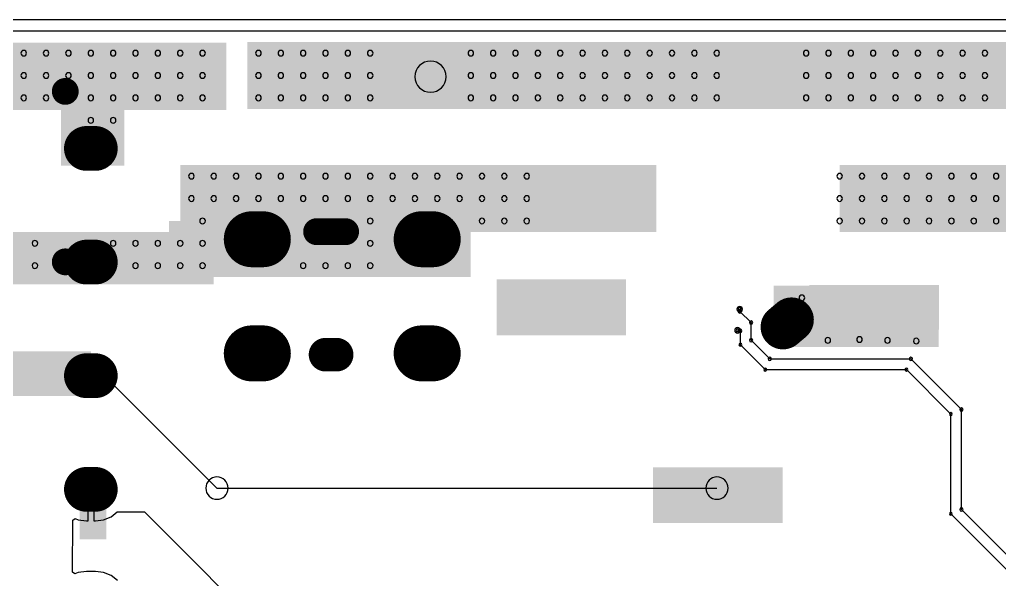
# Model space of a CAD drawing. Header units: inches. Extents: x 32166 to 34772, y 2386 to 4229.
# Drawn here: x 33097.6 to 33286.9, y 3413.1 to 3521.2 of the extents above; entities that cross this region are included whole.
import ezdxf

# ---------------------------------------------------------------- set-up
doc = ezdxf.new("R2010")
doc.units = ezdxf.units.IN
doc.header["$LTSCALE"] = 0.64311
doc.header["$MEASUREMENT"] = 0
for name, color, linetype in [('KEEPOUTLAYER', 6, 'CONTINUOUS'), ('MIDLAYER2', 76, 'CONTINUOUS'), ('MULTILAYER', 9, 'CONTINUOUS')]:
    doc.layers.add(name, color=color, linetype=linetype)

msp = doc.modelspace()

# ---------------------------------------------------------------- linework, layer by layer
at = {"layer": 'KEEPOUTLAYER'}
msp.add_line((32893.17, 3521.21), (34340.37, 3521.21), dxfattribs=at)
at = {"layer": 'MIDLAYER2'}
for p, q in [((32961.21, 3519.05), (34061.77, 3519.05)), ((33236.74, 3464.87), (33236.74, 3465.27)), ((33236.74, 3464.87), (33238.92, 3462.69)), ((33238.92, 3459.29), (33238.92, 3462.69)), ((33236.3, 3461.2), (33236.74, 3461.2)), ((33236.74, 3461.2), (33236.86, 3461.08)), ((33236.86, 3458.43), (33236.86, 3461.08)), ((33236.86, 3458.43), (33241.68, 3453.61)), ((33238.92, 3459.29), (33242.54, 3455.67)), ((33242.54, 3455.67), (33269.81, 3455.67)), ((33269.81, 3455.67), (33279.59, 3445.89)), ((33111.34, 3452.44), (33114, 3452.44)), ((33114, 3452.44), (33135.71, 3430.73)), ((33241.68, 3453.61), (33268.95, 3453.61)), ((33268.95, 3453.61), (33277.53, 3445.04)), ((33277.53, 3425.75), (33277.53, 3445.04)), ((33279.59, 3426.6), (33279.59, 3445.89)), ((33110.79, 3424.39), (33110.79, 3430.49)), ((33110.79, 3430.49), (33111.89, 3430.49)), ((33111.89, 3430.49), (33111.89, 3424.39)), ((33135.71, 3430.73), (33232.34, 3430.73)), ((33115.26, 3425.21), (33116.45, 3426.13)), ((33116.45, 3426.13), (33121.7, 3426.13)), ((33121.7, 3426.13), (33129.86, 3417.96)), ((33277.53, 3425.75), (33292, 3411.28)), ((33279.59, 3426.6), (33292.85, 3413.34)), ((33107.81, 3414.48), (33107.83, 3424.55)), ((33107.83, 3424.55), (33108.28, 3424.86)), ((33108.28, 3424.86), (33108.9, 3424.6)), ((33108.9, 3424.6), (33110.48, 3424.39)), ((33110.48, 3424.39), (33110.79, 3424.39)), ((33111.89, 3424.39), (33112.21, 3424.39)), ((33112.21, 3424.39), (33113.78, 3424.6)), ((33113.78, 3424.6), (33115.26, 3425.21)), ((33129.86, 3417.96), (33160.7, 3387.12)), ((33108.27, 3414.18), (33107.81, 3414.48)), ((33108.9, 3414.44), (33108.27, 3414.18)), ((33110.48, 3414.65), (33108.9, 3414.44)), ((33112.21, 3414.65), (33110.48, 3414.65)), ((33113.78, 3414.44), (33112.21, 3414.65)), ((33115.26, 3413.83), (33113.78, 3414.44)), ((33116.52, 3412.86), (33115.26, 3413.83))]:
    msp.add_line(p, q, dxfattribs=at)
for points, const_width in [([(33106.4, 3508.64, 1), (33106.4, 3506.05, 1)], 2.59), ([(33110.48, 3498.49, 1), (33110.48, 3494.17, 1)], 4.32), ([(33112.21, 3498.49, 1), (33112.21, 3494.17, 1)], 4.32), ([(33145.13, 3478.79, 1), (33139.73, 3478.79, 1)], 5.4), ([(33147.29, 3478.79, 1), (33141.89, 3478.79, 1)], 5.4), ([(33177.96, 3478.79, 1), (33172.56, 3478.79, 1)], 5.4), ([(33180.12, 3478.79, 1), (33174.72, 3478.79, 1)], 5.4), ([(33154.96, 3481.55, 1), (33154.96, 3478.96, 1)], 2.59), ([(33160.58, 3481.55, 1), (33160.58, 3478.96, 1)], 2.59), ([(33110.48, 3476.54, 1), (33110.48, 3472.22, 1)], 4.32), ([(33112.21, 3476.54, 1), (33112.21, 3472.22, 1)], 4.32), ([(33106.4, 3475.72, 1), (33106.4, 3473.13, 1)], 2.59), ([(33245.36, 3464.89, 1), (33248.13, 3461.58, 1)], 4.32), ([(33243.7, 3463.5, 1), (33246.48, 3460.19, 1)], 4.32), ([(33145.13, 3456.75, 1), (33139.73, 3456.75, 1)], 5.4), ([(33147.29, 3456.75, 1), (33141.89, 3456.75, 1)], 5.4), ([(33177.96, 3456.75, 1), (33172.56, 3456.75, 1)], 5.4), ([(33180.12, 3456.75, 1), (33174.72, 3456.75, 1)], 5.4), ([(33156.69, 3458.12, 1), (33156.69, 3454.88, 1)], 3.24), ([(33158.85, 3458.12, 1), (33158.85, 3454.88, 1)], 3.24), ([(33110.48, 3454.6, 1), (33110.48, 3450.28, 1)], 4.32), ([(33112.21, 3454.6, 1), (33112.21, 3450.28, 1)], 4.32), ([(33110.48, 3432.65, 1), (33110.48, 3428.33, 1)], 4.32), ([(33112.21, 3432.65, 1), (33112.21, 3428.33, 1)], 4.32)]:
    msp.add_lwpolyline(points, format="xyb", close=True, dxfattribs=dict(at, const_width=const_width))
for points, const_width in [([(33110.48, 3496.33), (33112.21, 3496.33)], 8.64), ([(33142.43, 3478.79), (33144.59, 3478.79)], 10.8), ([(33175.26, 3478.79), (33177.42, 3478.79)], 10.8), ([(33160.58, 3480.26), (33154.96, 3480.26)], 5.18), ([(33110.48, 3474.38), (33112.21, 3474.38)], 8.64), ([(33246.75, 3463.23), (33245.09, 3461.84)], 8.64), ([(33142.43, 3456.75), (33144.59, 3456.75)], 10.8), ([(33175.26, 3456.75), (33177.42, 3456.75)], 10.8), ([(33158.85, 3456.5), (33156.69, 3456.5)], 6.48), ([(33110.48, 3452.44), (33112.21, 3452.44)], 8.64), ([(33110.48, 3430.49), (33112.21, 3430.49)], 8.64)]:
    msp.add_lwpolyline(points, dxfattribs=dict(at, const_width=const_width))
for centre, radius, start, end in [((33098.37, 3514.73), 0.54, 0, 180), ((33098.37, 3514.73), 0.54, 180, 0), ((33102.69, 3514.73), 0.54, 0, 180), ((33102.69, 3514.73), 0.54, 180, 0), ((33107.01, 3514.73), 0.54, 0, 180), ((33107.01, 3514.73), 0.54, 180, 0), ((33111.33, 3514.73), 0.54, 0, 180), ((33111.33, 3514.73), 0.54, 180, 0), ((33115.65, 3514.73), 0.54, 0, 180), ((33115.65, 3514.73), 0.54, 180, 0), ((33119.97, 3514.73), 0.54, 0, 180), ((33119.97, 3514.73), 0.54, 180, 0), ((33124.29, 3514.73), 0.54, 0, 180), ((33124.29, 3514.73), 0.54, 180, 0), ((33128.61, 3514.73), 0.54, 0, 180), ((33128.61, 3514.73), 0.54, 180, 0), ((33132.93, 3514.73), 0.54, 0, 180), ((33132.93, 3514.73), 0.54, 180, 0), ((33143.73, 3514.73), 0.54, 0, 180), ((33143.73, 3514.73), 0.54, 180, 0), ((33148.05, 3514.73), 0.54, 0, 180), ((33148.05, 3514.73), 0.54, 180, 0), ((33152.37, 3514.73), 0.54, 0, 180), ((33152.37, 3514.73), 0.54, 180, 0), ((33156.69, 3514.73), 0.54, 0, 180), ((33156.69, 3514.73), 0.54, 180, 0), ((33161.01, 3514.73), 0.54, 0, 180), ((33161.01, 3514.73), 0.54, 180, 0), ((33165.33, 3514.73), 0.54, 0, 180), ((33165.33, 3514.73), 0.54, 180, 0), ((33184.77, 3514.73), 0.54, 0, 180), ((33184.77, 3514.73), 0.54, 180, 0), ((33189.09, 3514.73), 0.54, 0, 180), ((33189.09, 3514.73), 0.54, 180, 0), ((33193.41, 3514.73), 0.54, 0, 180), ((33193.41, 3514.73), 0.54, 180, 0), ((33197.73, 3514.73), 0.54, 0, 180), ((33197.73, 3514.73), 0.54, 180, 0), ((33202.05, 3514.73), 0.54, 0, 180), ((33202.05, 3514.73), 0.54, 180, 0), ((33206.37, 3514.73), 0.54, 0, 180), ((33206.37, 3514.73), 0.54, 180, 0), ((33210.69, 3514.73), 0.54, 0, 180), ((33210.69, 3514.73), 0.54, 180, 0), ((33215.01, 3514.73), 0.54, 0, 180), ((33215.01, 3514.73), 0.54, 180, 0), ((33219.33, 3514.73), 0.54, 0, 180), ((33219.33, 3514.73), 0.54, 180, 0), ((33223.65, 3514.73), 0.54, 0, 180), ((33223.65, 3514.73), 0.54, 180, 0), ((33227.97, 3514.73), 0.54, 0, 180), ((33227.97, 3514.73), 0.54, 180, 0), ((33232.29, 3514.73), 0.54, 0, 180), ((33232.29, 3514.73), 0.54, 180, 0), ((33249.57, 3514.73), 0.54, 0, 180), ((33249.57, 3514.73), 0.54, 180, 0), ((33253.89, 3514.73), 0.54, 0, 180), ((33253.89, 3514.73), 0.54, 180, 0), ((33258.21, 3514.73), 0.54, 0, 180), ((33258.21, 3514.73), 0.54, 180, 0), ((33262.53, 3514.73), 0.54, 0, 180), ((33262.53, 3514.73), 0.54, 180, 0), ((33266.85, 3514.73), 0.54, 0, 180), ((33266.85, 3514.73), 0.54, 180, 0), ((33271.17, 3514.73), 0.54, 0, 180), ((33271.17, 3514.73), 0.54, 180, 0), ((33275.49, 3514.73), 0.54, 0, 180), ((33275.49, 3514.73), 0.54, 180, 0), ((33279.81, 3514.73), 0.54, 0, 180), ((33279.81, 3514.73), 0.54, 180, 0), ((33284.13, 3514.73), 0.54, 0, 180), ((33284.13, 3514.73), 0.54, 180, 0), ((33176.99, 3510.19), 3.02, 0, 180), ((33098.37, 3510.41), 0.54, 0, 180), ((33102.69, 3510.41), 0.54, 0, 180), ((33107.01, 3510.41), 0.54, 0, 180), ((33111.33, 3510.41), 0.54, 0, 180), ((33115.65, 3510.41), 0.54, 0, 180), ((33119.97, 3510.41), 0.54, 0, 180), ((33124.29, 3510.41), 0.54, 0, 180), ((33128.61, 3510.41), 0.54, 0, 180), ((33132.93, 3510.41), 0.54, 0, 180), ((33143.73, 3510.41), 0.54, 0, 180), ((33148.05, 3510.41), 0.54, 0, 180), ((33152.37, 3510.41), 0.54, 0, 180), ((33156.69, 3510.41), 0.54, 0, 180), ((33161.01, 3510.41), 0.54, 0, 180), ((33165.33, 3510.41), 0.54, 0, 180), ((33184.77, 3510.41), 0.54, 0, 180), ((33189.09, 3510.41), 0.54, 0, 180), ((33193.41, 3510.41), 0.54, 0, 180), ((33197.73, 3510.41), 0.54, 0, 180), ((33202.05, 3510.41), 0.54, 0, 180), ((33206.37, 3510.41), 0.54, 0, 180), ((33210.69, 3510.41), 0.54, 0, 180), ((33215.01, 3510.41), 0.54, 0, 180), ((33219.33, 3510.41), 0.54, 0, 180), ((33223.65, 3510.41), 0.54, 0, 180), ((33227.97, 3510.41), 0.54, 0, 180), ((33232.29, 3510.41), 0.54, 0, 180), ((33249.57, 3510.41), 0.54, 0, 180), ((33253.89, 3510.41), 0.54, 0, 180), ((33258.21, 3510.41), 0.54, 0, 180), ((33262.53, 3510.41), 0.54, 0, 180), ((33266.85, 3510.41), 0.54, 0, 180), ((33271.17, 3510.41), 0.54, 0, 180), ((33275.49, 3510.41), 0.54, 0, 180), ((33279.81, 3510.41), 0.54, 0, 180), ((33284.13, 3510.41), 0.54, 0, 180), ((33098.37, 3510.41), 0.54, 180, 0), ((33102.69, 3510.41), 0.54, 180, 0), ((33107.01, 3510.41), 0.54, 180, 0), ((33111.33, 3510.41), 0.54, 180, 0), ((33115.65, 3510.41), 0.54, 180, 0), ((33119.97, 3510.41), 0.54, 180, 0), ((33124.29, 3510.41), 0.54, 180, 0), ((33128.61, 3510.41), 0.54, 180, 0), ((33132.93, 3510.41), 0.54, 180, 0), ((33143.73, 3510.41), 0.54, 180, 0), ((33148.05, 3510.41), 0.54, 180, 0), ((33152.37, 3510.41), 0.54, 180, 0), ((33156.69, 3510.41), 0.54, 180, 0), ((33161.01, 3510.41), 0.54, 180, 0), ((33165.33, 3510.41), 0.54, 180, 0), ((33176.99, 3510.19), 3.02, 180, 0), ((33184.77, 3510.41), 0.54, 180, 0), ((33189.09, 3510.41), 0.54, 180, 0), ((33193.41, 3510.41), 0.54, 180, 0), ((33197.73, 3510.41), 0.54, 180, 0), ((33202.05, 3510.41), 0.54, 180, 0), ((33206.37, 3510.41), 0.54, 180, 0), ((33210.69, 3510.41), 0.54, 180, 0), ((33215.01, 3510.41), 0.54, 180, 0), ((33219.33, 3510.41), 0.54, 180, 0), ((33223.65, 3510.41), 0.54, 180, 0), ((33227.97, 3510.41), 0.54, 180, 0), ((33232.29, 3510.41), 0.54, 180, 0), ((33249.57, 3510.41), 0.54, 180, 0), ((33253.89, 3510.41), 0.54, 180, 0), ((33258.21, 3510.41), 0.54, 180, 0), ((33262.53, 3510.41), 0.54, 180, 0), ((33266.85, 3510.41), 0.54, 180, 0), ((33271.17, 3510.41), 0.54, 180, 0), ((33275.49, 3510.41), 0.54, 180, 0), ((33279.81, 3510.41), 0.54, 180, 0), ((33284.13, 3510.41), 0.54, 180, 0), ((33098.37, 3506.09), 0.54, 0, 180), ((33098.37, 3506.09), 0.54, 180, 0), ((33102.69, 3506.09), 0.54, 0, 180), ((33102.69, 3506.09), 0.54, 180, 0), ((33107.01, 3506.09), 0.54, 0, 180), ((33107.01, 3506.09), 0.54, 180, 0), ((33111.33, 3506.09), 0.54, 0, 180), ((33111.33, 3506.09), 0.54, 180, 0), ((33115.65, 3506.09), 0.54, 0, 180), ((33115.65, 3506.09), 0.54, 180, 0), ((33119.97, 3506.09), 0.54, 0, 180), ((33119.97, 3506.09), 0.54, 180, 0), ((33124.29, 3506.09), 0.54, 0, 180), ((33124.29, 3506.09), 0.54, 180, 0), ((33128.61, 3506.09), 0.54, 0, 180), ((33128.61, 3506.09), 0.54, 180, 0), ((33132.93, 3506.09), 0.54, 0, 180), ((33132.93, 3506.09), 0.54, 180, 0), ((33143.73, 3506.09), 0.54, 0, 180), ((33143.73, 3506.09), 0.54, 180, 0), ((33148.05, 3506.09), 0.54, 0, 180), ((33148.05, 3506.09), 0.54, 180, 0), ((33152.37, 3506.09), 0.54, 0, 180), ((33152.37, 3506.09), 0.54, 180, 0), ((33156.69, 3506.09), 0.54, 0, 180), ((33156.69, 3506.09), 0.54, 180, 0), ((33161.01, 3506.09), 0.54, 0, 180), ((33161.01, 3506.09), 0.54, 180, 0), ((33165.33, 3506.09), 0.54, 0, 180), ((33165.33, 3506.09), 0.54, 180, 0), ((33184.77, 3506.09), 0.54, 0, 180), ((33184.77, 3506.09), 0.54, 180, 0), ((33189.09, 3506.09), 0.54, 0, 180), ((33189.09, 3506.09), 0.54, 180, 0), ((33193.41, 3506.09), 0.54, 0, 180), ((33193.41, 3506.09), 0.54, 180, 0), ((33197.73, 3506.09), 0.54, 0, 180), ((33197.73, 3506.09), 0.54, 180, 0), ((33202.05, 3506.09), 0.54, 0, 180), ((33202.05, 3506.09), 0.54, 180, 0), ((33206.37, 3506.09), 0.54, 0, 180), ((33206.37, 3506.09), 0.54, 180, 0), ((33210.69, 3506.09), 0.54, 0, 180), ((33210.69, 3506.09), 0.54, 180, 0), ((33215.01, 3506.09), 0.54, 0, 180), ((33215.01, 3506.09), 0.54, 180, 0), ((33219.33, 3506.09), 0.54, 0, 180), ((33219.33, 3506.09), 0.54, 180, 0), ((33223.65, 3506.09), 0.54, 0, 180), ((33223.65, 3506.09), 0.54, 180, 0), ((33227.97, 3506.09), 0.54, 0, 180), ((33227.97, 3506.09), 0.54, 180, 0), ((33232.29, 3506.09), 0.54, 0, 180), ((33232.29, 3506.09), 0.54, 180, 0), ((33249.57, 3506.09), 0.54, 0, 180), ((33249.57, 3506.09), 0.54, 180, 0), ((33253.89, 3506.09), 0.54, 0, 180), ((33253.89, 3506.09), 0.54, 180, 0), ((33258.21, 3506.09), 0.54, 0, 180), ((33258.21, 3506.09), 0.54, 180, 0), ((33262.53, 3506.09), 0.54, 0, 180), ((33262.53, 3506.09), 0.54, 180, 0), ((33266.85, 3506.09), 0.54, 0, 180), ((33266.85, 3506.09), 0.54, 180, 0), ((33271.17, 3506.09), 0.54, 0, 180), ((33271.17, 3506.09), 0.54, 180, 0), ((33275.49, 3506.09), 0.54, 0, 180), ((33275.49, 3506.09), 0.54, 180, 0), ((33279.81, 3506.09), 0.54, 0, 180), ((33279.81, 3506.09), 0.54, 180, 0), ((33284.13, 3506.09), 0.54, 0, 180), ((33284.13, 3506.09), 0.54, 180, 0), ((33111.33, 3501.77), 0.54, 0, 180), ((33111.33, 3501.77), 0.54, 180, 0), ((33115.65, 3501.77), 0.54, 0, 180), ((33115.65, 3501.77), 0.54, 180, 0), ((33130.77, 3490.97), 0.54, 0, 180), ((33130.77, 3490.97), 0.54, 0, 180), ((33130.77, 3490.97), 0.54, 180, 0), ((33130.77, 3490.97), 0.54, 180, 0), ((33135.09, 3490.97), 0.54, 0, 180), ((33135.09, 3490.97), 0.54, 180, 0), ((33139.41, 3490.97), 0.54, 0, 180), ((33139.41, 3490.97), 0.54, 180, 0), ((33143.73, 3490.97), 0.54, 0, 180), ((33143.73, 3490.97), 0.54, 180, 0), ((33148.05, 3490.97), 0.54, 0, 180), ((33148.05, 3490.97), 0.54, 180, 0), ((33152.37, 3490.97), 0.54, 0, 180), ((33152.37, 3490.97), 0.54, 180, 0), ((33156.69, 3490.97), 0.54, 0, 180), ((33156.69, 3490.97), 0.54, 180, 0), ((33161.01, 3490.97), 0.54, 0, 180), ((33161.01, 3490.97), 0.54, 180, 0), ((33165.33, 3490.97), 0.54, 0, 180), ((33165.33, 3490.97), 0.54, 180, 0), ((33169.65, 3490.97), 0.54, 0, 180), ((33169.65, 3490.97), 0.54, 180, 0), ((33173.97, 3490.97), 0.54, 0, 180), ((33173.97, 3490.97), 0.54, 180, 0), ((33178.29, 3490.97), 0.54, 0, 180), ((33178.29, 3490.97), 0.54, 180, 0), ((33182.61, 3490.97), 0.54, 0, 180), ((33182.61, 3490.97), 0.54, 180, 0), ((33186.93, 3490.97), 0.54, 0, 180), ((33186.93, 3490.97), 0.54, 180, 0), ((33191.25, 3490.97), 0.54, 0, 180), ((33191.25, 3490.97), 0.54, 180, 0), ((33195.57, 3490.97), 0.54, 0, 180), ((33195.57, 3490.97), 0.54, 180, 0), ((33256.05, 3490.97), 0.54, 0, 180), ((33256.05, 3490.97), 0.54, 180, 0), ((33260.37, 3490.97), 0.54, 0, 180), ((33260.37, 3490.97), 0.54, 180, 0), ((33264.69, 3490.97), 0.54, 0, 180), ((33264.69, 3490.97), 0.54, 180, 0), ((33269.01, 3490.97), 0.54, 0, 180), ((33269.01, 3490.97), 0.54, 180, 0), ((33273.33, 3490.97), 0.54, 0, 180), ((33273.33, 3490.97), 0.54, 180, 0), ((33277.65, 3490.97), 0.54, 0, 180), ((33277.65, 3490.97), 0.54, 180, 0), ((33281.97, 3490.97), 0.54, 0, 180), ((33281.97, 3490.97), 0.54, 180, 0), ((33286.29, 3490.97), 0.54, 0, 180), ((33286.29, 3490.97), 0.54, 180, 0), ((33130.77, 3486.65), 0.54, 0, 180), ((33130.77, 3486.65), 0.54, 180, 0), ((33135.09, 3486.65), 0.54, 0, 180), ((33135.09, 3486.65), 0.54, 0, 180), ((33135.09, 3486.65), 0.54, 180, 0), ((33135.09, 3486.65), 0.54, 180, 0), ((33139.41, 3486.65), 0.54, 0, 180), ((33139.41, 3486.65), 0.54, 180, 0), ((33143.73, 3486.65), 0.54, 0, 180), ((33143.73, 3486.65), 0.54, 180, 0), ((33148.05, 3486.65), 0.54, 0, 180), ((33148.05, 3486.65), 0.54, 0, 180), ((33148.05, 3486.65), 0.54, 180, 0), ((33148.05, 3486.65), 0.54, 180, 0), ((33152.37, 3486.65), 0.54, 0, 180), ((33152.37, 3486.65), 0.54, 180, 0), ((33156.69, 3486.65), 0.54, 0, 180), ((33156.69, 3486.65), 0.54, 180, 0), ((33161.01, 3486.65), 0.54, 0, 180), ((33161.01, 3486.65), 0.54, 0, 180), ((33161.01, 3486.65), 0.54, 180, 0), ((33161.01, 3486.65), 0.54, 180, 0), ((33165.33, 3486.65), 0.54, 0, 180), ((33165.33, 3486.65), 0.54, 180, 0), ((33169.65, 3486.65), 0.54, 0, 180), ((33169.65, 3486.65), 0.54, 180, 0), ((33173.97, 3486.65), 0.54, 0, 180), ((33173.97, 3486.65), 0.54, 0, 180), ((33173.97, 3486.65), 0.54, 180, 0), ((33173.97, 3486.65), 0.54, 180, 0), ((33178.29, 3486.65), 0.54, 0, 180), ((33178.29, 3486.65), 0.54, 180, 0), ((33182.61, 3486.65), 0.54, 0, 180), ((33182.61, 3486.65), 0.54, 180, 0), ((33186.93, 3486.65), 0.54, 0, 180), ((33186.93, 3486.65), 0.54, 0, 180), ((33186.93, 3486.65), 0.54, 180, 0), ((33186.93, 3486.65), 0.54, 180, 0), ((33191.25, 3486.65), 0.54, 0, 180), ((33191.25, 3486.65), 0.54, 180, 0), ((33195.57, 3486.65), 0.54, 0, 180), ((33195.57, 3486.65), 0.54, 180, 0), ((33256.05, 3486.65), 0.54, 0, 180), ((33256.05, 3486.65), 0.54, 180, 0), ((33260.37, 3486.65), 0.54, 0, 180), ((33260.37, 3486.65), 0.54, 180, 0), ((33264.69, 3486.65), 0.54, 0, 180), ((33264.69, 3486.65), 0.54, 180, 0), ((33269.01, 3486.65), 0.54, 0, 180), ((33269.01, 3486.65), 0.54, 180, 0), ((33273.33, 3486.65), 0.54, 0, 180), ((33273.33, 3486.65), 0.54, 180, 0), ((33277.65, 3486.65), 0.54, 0, 180), ((33277.65, 3486.65), 0.54, 180, 0), ((33281.97, 3486.65), 0.54, 0, 180), ((33281.97, 3486.65), 0.54, 180, 0), ((33286.29, 3486.65), 0.54, 0, 180), ((33286.29, 3486.65), 0.54, 180, 0), ((33132.93, 3482.33), 0.54, 0, 180), ((33132.93, 3482.33), 0.54, 180, 0), ((33165.33, 3482.33), 0.54, 0, 180), ((33165.33, 3482.33), 0.54, 180, 0), ((33186.93, 3482.33), 0.54, 0, 180), ((33186.93, 3482.33), 0.54, 0, 180), ((33186.93, 3482.33), 0.54, 180, 0), ((33186.93, 3482.33), 0.54, 180, 0), ((33191.25, 3482.33), 0.54, 0, 180), ((33191.25, 3482.33), 0.54, 180, 0), ((33195.57, 3482.33), 0.54, 0, 180), ((33195.57, 3482.33), 0.54, 180, 0), ((33256.05, 3482.33), 0.54, 0, 180), ((33256.05, 3482.33), 0.54, 180, 0), ((33260.37, 3482.33), 0.54, 0, 180), ((33260.37, 3482.33), 0.54, 180, 0), ((33264.69, 3482.33), 0.54, 0, 180), ((33264.69, 3482.33), 0.54, 180, 0), ((33269.01, 3482.33), 0.54, 0, 180), ((33269.01, 3482.33), 0.54, 180, 0), ((33273.33, 3482.33), 0.54, 0, 180), ((33273.33, 3482.33), 0.54, 180, 0), ((33277.65, 3482.33), 0.54, 0, 180), ((33277.65, 3482.33), 0.54, 180, 0), ((33281.97, 3482.33), 0.54, 0, 180), ((33281.97, 3482.33), 0.54, 180, 0), ((33286.29, 3482.33), 0.54, 0, 180), ((33286.29, 3482.33), 0.54, 180, 0), ((33100.53, 3478.01), 0.54, 0, 180), ((33115.65, 3478.01), 0.54, 0, 180), ((33119.97, 3478.01), 0.54, 0, 180), ((33124.29, 3478.01), 0.54, 0, 180), ((33128.61, 3478.01), 0.54, 0, 180), ((33128.61, 3478.01), 0.54, 0, 180), ((33132.93, 3478.01), 0.54, 0, 180), ((33132.93, 3478.01), 0.54, 0, 180), ((33165.33, 3478.01), 0.54, 0, 180), ((33100.53, 3478.01), 0.54, 180, 0), ((33115.65, 3478.01), 0.54, 180, 0), ((33119.97, 3478.01), 0.54, 180, 0), ((33124.29, 3478.01), 0.54, 180, 0), ((33128.61, 3478.01), 0.54, 180, 0), ((33128.61, 3478.01), 0.54, 180, 0), ((33132.93, 3478.01), 0.54, 180, 0), ((33132.93, 3478.01), 0.54, 180, 0), ((33165.33, 3478.01), 0.54, 180, 0), ((33100.53, 3473.69), 0.54, 0, 180), ((33100.53, 3473.69), 0.54, 180, 0), ((33115.65, 3473.69), 0.54, 0, 180), ((33115.65, 3473.69), 0.54, 180, 0), ((33119.97, 3473.69), 0.54, 0, 180), ((33119.97, 3473.69), 0.54, 180, 0), ((33124.29, 3473.69), 0.54, 0, 180), ((33124.29, 3473.69), 0.54, 180, 0), ((33128.61, 3473.69), 0.54, 0, 180), ((33128.61, 3473.69), 0.54, 180, 0), ((33132.93, 3473.69), 0.54, 0, 180), ((33132.93, 3473.69), 0.54, 180, 0), ((33152.37, 3473.69), 0.54, 0, 180), ((33152.37, 3473.69), 0.54, 180, 0), ((33156.69, 3473.69), 0.54, 0, 180), ((33156.69, 3473.69), 0.54, 180, 0), ((33161.01, 3473.69), 0.54, 0, 180), ((33161.01, 3473.69), 0.54, 0, 180), ((33161.01, 3473.69), 0.54, 180, 0), ((33161.01, 3473.69), 0.54, 180, 0), ((33165.33, 3473.69), 0.54, 0, 180), ((33165.33, 3473.69), 0.54, 0, 180), ((33165.33, 3473.69), 0.54, 180, 0), ((33165.33, 3473.69), 0.54, 180, 0), ((33248.75, 3467.47), 0.54, 0, 180), ((33248.75, 3467.47), 0.54, 180, 0), ((33236.74, 3465.27), 0.54, 0, 180), ((33236.74, 3465.27), 0.54, 180, 0), ((33236.74, 3465.27), 0.324, 0, 180), ((33236.74, 3465.27), 0.324, 180, 0), ((33236.74, 3464.87), 0.324, 0, 180), ((33236.74, 3464.87), 0.324, 0, 180), ((33236.74, 3464.87), 0.324, 180, 0), ((33236.74, 3464.87), 0.324, 180, 0), ((33236.3, 3461.2), 0.54, 0, 180), ((33236.3, 3461.2), 0.274, 0, 180), ((33236.74, 3461.2), 0.274, 0, 180), ((33236.74, 3461.2), 0.274, 0, 180), ((33236.86, 3461.08), 0.274, 0, 180), ((33236.86, 3461.08), 0.274, 0, 180), ((33238.92, 3462.69), 0.324, 0, 180), ((33238.92, 3462.69), 0.324, 0, 180), ((33238.92, 3462.69), 0.324, 180, 0), ((33238.92, 3462.69), 0.324, 180, 0), ((33236.3, 3461.2), 0.54, 180, 0), ((33236.3, 3461.2), 0.274, 180, 0), ((33236.74, 3461.2), 0.274, 180, 0), ((33236.74, 3461.2), 0.274, 180, 0), ((33236.86, 3461.08), 0.274, 180, 0), ((33236.86, 3461.08), 0.274, 180, 0), ((33238.92, 3459.29), 0.324, 0, 180), ((33238.92, 3459.29), 0.324, 0, 180), ((33253.76, 3459.26), 0.54, 0, 180), ((33259.89, 3459.43), 0.54, 0, 180), ((33265.29, 3459.26), 0.54, 0, 180), ((33270.86, 3459.13), 0.54, 0, 180), ((33236.86, 3458.43), 0.274, 0, 180), ((33236.86, 3458.43), 0.274, 0, 180), ((33236.86, 3458.43), 0.274, 180, 0), ((33236.86, 3458.43), 0.274, 180, 0), ((33238.92, 3459.29), 0.324, 180, 0), ((33238.92, 3459.29), 0.324, 180, 0), ((33253.76, 3459.26), 0.54, 180, 0), ((33259.89, 3459.43), 0.54, 180, 0), ((33265.29, 3459.26), 0.54, 180, 0), ((33270.86, 3459.13), 0.54, 180, 0), ((33242.54, 3455.67), 0.324, 0, 180), ((33242.54, 3455.67), 0.324, 0, 180), ((33242.54, 3455.67), 0.324, 180, 0), ((33242.54, 3455.67), 0.324, 180, 0), ((33269.81, 3455.67), 0.324, 0, 180), ((33269.81, 3455.67), 0.324, 0, 180), ((33269.81, 3455.67), 0.324, 180, 0), ((33269.81, 3455.67), 0.324, 180, 0), ((33111.34, 3452.44), 2.16, 0, 180), ((33114, 3452.44), 2.16, 0, 180), ((33114, 3452.44), 2.16, 0, 180), ((33241.68, 3453.61), 0.274, 0, 180), ((33241.68, 3453.61), 0.274, 0, 180), ((33268.95, 3453.61), 0.274, 0, 180), ((33268.95, 3453.61), 0.274, 0, 180), ((33111.34, 3452.44), 2.16, 180, 0), ((33114, 3452.44), 2.16, 180, 0), ((33114, 3452.44), 2.16, 180, 0), ((33241.68, 3453.61), 0.274, 180, 0), ((33241.68, 3453.61), 0.274, 180, 0), ((33268.95, 3453.61), 0.274, 180, 0), ((33268.95, 3453.61), 0.274, 180, 0), ((33279.59, 3445.89), 0.324, 0, 180), ((33279.59, 3445.89), 0.324, 0, 180), ((33277.53, 3445.04), 0.274, 0, 180), ((33277.53, 3445.04), 0.274, 0, 180), ((33277.53, 3445.04), 0.274, 180, 0), ((33277.53, 3445.04), 0.274, 180, 0), ((33279.59, 3445.89), 0.324, 180, 0), ((33279.59, 3445.89), 0.324, 180, 0), ((33135.71, 3430.73), 2.16, 0, 180), ((33135.71, 3430.73), 2.16, 0, 180), ((33232.34, 3430.73), 2.16, 0, 180), ((33135.71, 3430.73), 2.16, 180, 0), ((33135.71, 3430.73), 2.16, 180, 0), ((33232.34, 3430.73), 2.16, 180, 0), ((33277.53, 3425.75), 0.274, 0, 180), ((33277.53, 3425.75), 0.274, 0, 180), ((33277.53, 3425.75), 0.274, 180, 0), ((33277.53, 3425.75), 0.274, 180, 0), ((33279.59, 3426.6), 0.324, 0, 180), ((33279.59, 3426.6), 0.324, 0, 180), ((33279.59, 3426.6), 0.324, 180, 0), ((33279.59, 3426.6), 0.324, 180, 0)]:
    msp.add_arc(centre, radius, start, end, dxfattribs=at)
for points in [[(33065.8, 3503.78), (33137.51, 3503.78), (33065.8, 3516.74), (33137.51, 3516.74)], [(33141.57, 3503.93), (33614.61, 3503.93), (33141.57, 3516.89), (33614.61, 3516.89)], [(33105.54, 3492.98), (33117.81, 3492.98), (33105.54, 3504.21), (33117.81, 3504.21)], [(33128.61, 3480.17), (33220.62, 3480.17), (33128.61, 3493.13), (33220.62, 3493.13)], [(33256.05, 3480.17), (33372.69, 3480.17), (33256.05, 3493.13), (33372.69, 3493.13)], [(33126.45, 3471.53), (33184.77, 3471.53), (33126.45, 3482.33), (33184.77, 3482.33)], [(33077.46, 3470.09), (33135.09, 3470.09), (33077.46, 3480.17), (33135.09, 3480.17)], [(33214.79, 3471.06), (33189.74, 3471.06), (33214.79, 3460.26), (33189.74, 3460.26)], [(33243.3, 3458.01), (33275.18, 3458.01), (33243.3, 3469.84), (33275.18, 3469.84)], [(33275.27, 3469.98), (33250.22, 3469.98), (33275.27, 3461.34), (33250.22, 3461.34)], [(33077.46, 3448.49), (33111.34, 3448.49), (33077.46, 3457.13), (33111.34, 3457.13)], [(33219.98, 3423.97), (33245.03, 3423.97), (33219.98, 3434.77), (33245.03, 3434.77)], [(33109.21, 3420.81), (33114.31, 3420.81), (33109.21, 3430.27), (33114.31, 3430.27)]]:
    msp.add_solid(points, dxfattribs=at)
at = {"layer": 'MULTILAYER'}
for points, const_width in [([(33106.4, 3508.64, 1), (33106.4, 3506.05, 1)], 2.59), ([(33110.48, 3498.49, 1), (33110.48, 3494.17, 1)], 4.32), ([(33112.21, 3498.49, 1), (33112.21, 3494.17, 1)], 4.32), ([(33145.13, 3478.79, 1), (33139.73, 3478.79, 1)], 5.4), ([(33147.29, 3478.79, 1), (33141.89, 3478.79, 1)], 5.4), ([(33177.96, 3478.79, 1), (33172.56, 3478.79, 1)], 5.4), ([(33180.12, 3478.79, 1), (33174.72, 3478.79, 1)], 5.4), ([(33154.96, 3481.55, 1), (33154.96, 3478.96, 1)], 2.59), ([(33160.58, 3481.55, 1), (33160.58, 3478.96, 1)], 2.59), ([(33110.48, 3476.54, 1), (33110.48, 3472.22, 1)], 4.32), ([(33112.21, 3476.54, 1), (33112.21, 3472.22, 1)], 4.32), ([(33106.4, 3475.72, 1), (33106.4, 3473.13, 1)], 2.59), ([(33245.36, 3464.89, 1), (33248.13, 3461.58, 1)], 4.32), ([(33243.7, 3463.5, 1), (33246.48, 3460.19, 1)], 4.32), ([(33145.13, 3456.75, 1), (33139.73, 3456.75, 1)], 5.4), ([(33147.29, 3456.75, 1), (33141.89, 3456.75, 1)], 5.4), ([(33177.96, 3456.75, 1), (33172.56, 3456.75, 1)], 5.4), ([(33180.12, 3456.75, 1), (33174.72, 3456.75, 1)], 5.4), ([(33156.69, 3458.12, 1), (33156.69, 3454.88, 1)], 3.24), ([(33158.85, 3458.12, 1), (33158.85, 3454.88, 1)], 3.24), ([(33110.48, 3454.6, 1), (33110.48, 3450.28, 1)], 4.32), ([(33112.21, 3454.6, 1), (33112.21, 3450.28, 1)], 4.32), ([(33110.48, 3432.65, 1), (33110.48, 3428.33, 1)], 4.32), ([(33112.21, 3432.65, 1), (33112.21, 3428.33, 1)], 4.32)]:
    msp.add_lwpolyline(points, format="xyb", close=True, dxfattribs=dict(at, const_width=const_width))
for points, const_width in [([(33110.48, 3496.33), (33112.21, 3496.33)], 8.64), ([(33142.43, 3478.79), (33144.59, 3478.79)], 10.8), ([(33175.26, 3478.79), (33177.42, 3478.79)], 10.8), ([(33160.58, 3480.26), (33154.96, 3480.26)], 5.18), ([(33110.48, 3474.38), (33112.21, 3474.38)], 8.64), ([(33246.75, 3463.23), (33245.09, 3461.84)], 8.64), ([(33142.43, 3456.75), (33144.59, 3456.75)], 10.8), ([(33175.26, 3456.75), (33177.42, 3456.75)], 10.8), ([(33158.85, 3456.5), (33156.69, 3456.5)], 6.48), ([(33110.48, 3452.44), (33112.21, 3452.44)], 8.64), ([(33110.48, 3430.49), (33112.21, 3430.49)], 8.64)]:
    msp.add_lwpolyline(points, dxfattribs=dict(at, const_width=const_width))
for centre, radius, start, end in [((33098.37, 3514.73), 0.54, 0, 180), ((33098.37, 3514.73), 0.54, 180, 0), ((33102.69, 3514.73), 0.54, 0, 180), ((33102.69, 3514.73), 0.54, 180, 0), ((33107.01, 3514.73), 0.54, 0, 180), ((33107.01, 3514.73), 0.54, 180, 0), ((33111.33, 3514.73), 0.54, 0, 180), ((33111.33, 3514.73), 0.54, 180, 0), ((33115.65, 3514.73), 0.54, 0, 180), ((33115.65, 3514.73), 0.54, 180, 0), ((33119.97, 3514.73), 0.54, 0, 180), ((33119.97, 3514.73), 0.54, 180, 0), ((33124.29, 3514.73), 0.54, 0, 180), ((33124.29, 3514.73), 0.54, 180, 0), ((33128.61, 3514.73), 0.54, 0, 180), ((33128.61, 3514.73), 0.54, 180, 0), ((33132.93, 3514.73), 0.54, 0, 180), ((33132.93, 3514.73), 0.54, 180, 0), ((33143.73, 3514.73), 0.54, 0, 180), ((33143.73, 3514.73), 0.54, 180, 0), ((33148.05, 3514.73), 0.54, 0, 180), ((33148.05, 3514.73), 0.54, 180, 0), ((33152.37, 3514.73), 0.54, 0, 180), ((33152.37, 3514.73), 0.54, 180, 0), ((33156.69, 3514.73), 0.54, 0, 180), ((33156.69, 3514.73), 0.54, 180, 0), ((33161.01, 3514.73), 0.54, 0, 180), ((33161.01, 3514.73), 0.54, 180, 0), ((33165.33, 3514.73), 0.54, 0, 180), ((33165.33, 3514.73), 0.54, 180, 0), ((33184.77, 3514.73), 0.54, 0, 180), ((33184.77, 3514.73), 0.54, 180, 0), ((33189.09, 3514.73), 0.54, 0, 180), ((33189.09, 3514.73), 0.54, 180, 0), ((33193.41, 3514.73), 0.54, 0, 180), ((33193.41, 3514.73), 0.54, 180, 0), ((33197.73, 3514.73), 0.54, 0, 180), ((33197.73, 3514.73), 0.54, 180, 0), ((33202.05, 3514.73), 0.54, 0, 180), ((33202.05, 3514.73), 0.54, 180, 0), ((33206.37, 3514.73), 0.54, 0, 180), ((33206.37, 3514.73), 0.54, 180, 0), ((33210.69, 3514.73), 0.54, 0, 180), ((33210.69, 3514.73), 0.54, 180, 0), ((33215.01, 3514.73), 0.54, 0, 180), ((33215.01, 3514.73), 0.54, 180, 0), ((33219.33, 3514.73), 0.54, 0, 180), ((33219.33, 3514.73), 0.54, 180, 0), ((33223.65, 3514.73), 0.54, 0, 180), ((33223.65, 3514.73), 0.54, 180, 0), ((33227.97, 3514.73), 0.54, 0, 180), ((33227.97, 3514.73), 0.54, 180, 0), ((33232.29, 3514.73), 0.54, 0, 180), ((33232.29, 3514.73), 0.54, 180, 0), ((33249.57, 3514.73), 0.54, 0, 180), ((33249.57, 3514.73), 0.54, 180, 0), ((33253.89, 3514.73), 0.54, 0, 180), ((33253.89, 3514.73), 0.54, 180, 0), ((33258.21, 3514.73), 0.54, 0, 180), ((33258.21, 3514.73), 0.54, 180, 0), ((33262.53, 3514.73), 0.54, 0, 180), ((33262.53, 3514.73), 0.54, 180, 0), ((33266.85, 3514.73), 0.54, 0, 180), ((33266.85, 3514.73), 0.54, 180, 0), ((33271.17, 3514.73), 0.54, 0, 180), ((33271.17, 3514.73), 0.54, 180, 0), ((33275.49, 3514.73), 0.54, 0, 180), ((33275.49, 3514.73), 0.54, 180, 0), ((33279.81, 3514.73), 0.54, 0, 180), ((33279.81, 3514.73), 0.54, 180, 0), ((33284.13, 3514.73), 0.54, 0, 180), ((33284.13, 3514.73), 0.54, 180, 0), ((33176.99, 3510.19), 3.02, 0, 180), ((33098.37, 3510.41), 0.54, 0, 180), ((33102.69, 3510.41), 0.54, 0, 180), ((33107.01, 3510.41), 0.54, 0, 180), ((33111.33, 3510.41), 0.54, 0, 180), ((33115.65, 3510.41), 0.54, 0, 180), ((33119.97, 3510.41), 0.54, 0, 180), ((33124.29, 3510.41), 0.54, 0, 180), ((33128.61, 3510.41), 0.54, 0, 180), ((33132.93, 3510.41), 0.54, 0, 180), ((33143.73, 3510.41), 0.54, 0, 180), ((33148.05, 3510.41), 0.54, 0, 180), ((33152.37, 3510.41), 0.54, 0, 180), ((33156.69, 3510.41), 0.54, 0, 180), ((33161.01, 3510.41), 0.54, 0, 180), ((33165.33, 3510.41), 0.54, 0, 180), ((33184.77, 3510.41), 0.54, 0, 180), ((33189.09, 3510.41), 0.54, 0, 180), ((33193.41, 3510.41), 0.54, 0, 180), ((33197.73, 3510.41), 0.54, 0, 180), ((33202.05, 3510.41), 0.54, 0, 180), ((33206.37, 3510.41), 0.54, 0, 180), ((33210.69, 3510.41), 0.54, 0, 180), ((33215.01, 3510.41), 0.54, 0, 180), ((33219.33, 3510.41), 0.54, 0, 180), ((33223.65, 3510.41), 0.54, 0, 180), ((33227.97, 3510.41), 0.54, 0, 180), ((33232.29, 3510.41), 0.54, 0, 180), ((33249.57, 3510.41), 0.54, 0, 180), ((33253.89, 3510.41), 0.54, 0, 180), ((33258.21, 3510.41), 0.54, 0, 180), ((33262.53, 3510.41), 0.54, 0, 180), ((33266.85, 3510.41), 0.54, 0, 180), ((33271.17, 3510.41), 0.54, 0, 180), ((33275.49, 3510.41), 0.54, 0, 180), ((33279.81, 3510.41), 0.54, 0, 180), ((33284.13, 3510.41), 0.54, 0, 180), ((33098.37, 3510.41), 0.54, 180, 0), ((33102.69, 3510.41), 0.54, 180, 0), ((33107.01, 3510.41), 0.54, 180, 0), ((33111.33, 3510.41), 0.54, 180, 0), ((33115.65, 3510.41), 0.54, 180, 0), ((33119.97, 3510.41), 0.54, 180, 0), ((33124.29, 3510.41), 0.54, 180, 0), ((33128.61, 3510.41), 0.54, 180, 0), ((33132.93, 3510.41), 0.54, 180, 0), ((33143.73, 3510.41), 0.54, 180, 0), ((33148.05, 3510.41), 0.54, 180, 0), ((33152.37, 3510.41), 0.54, 180, 0), ((33156.69, 3510.41), 0.54, 180, 0), ((33161.01, 3510.41), 0.54, 180, 0), ((33165.33, 3510.41), 0.54, 180, 0), ((33176.99, 3510.19), 3.02, 180, 0), ((33184.77, 3510.41), 0.54, 180, 0), ((33189.09, 3510.41), 0.54, 180, 0), ((33193.41, 3510.41), 0.54, 180, 0), ((33197.73, 3510.41), 0.54, 180, 0), ((33202.05, 3510.41), 0.54, 180, 0), ((33206.37, 3510.41), 0.54, 180, 0), ((33210.69, 3510.41), 0.54, 180, 0), ((33215.01, 3510.41), 0.54, 180, 0), ((33219.33, 3510.41), 0.54, 180, 0), ((33223.65, 3510.41), 0.54, 180, 0), ((33227.97, 3510.41), 0.54, 180, 0), ((33232.29, 3510.41), 0.54, 180, 0), ((33249.57, 3510.41), 0.54, 180, 0), ((33253.89, 3510.41), 0.54, 180, 0), ((33258.21, 3510.41), 0.54, 180, 0), ((33262.53, 3510.41), 0.54, 180, 0), ((33266.85, 3510.41), 0.54, 180, 0), ((33271.17, 3510.41), 0.54, 180, 0), ((33275.49, 3510.41), 0.54, 180, 0), ((33279.81, 3510.41), 0.54, 180, 0), ((33284.13, 3510.41), 0.54, 180, 0), ((33098.37, 3506.09), 0.54, 0, 180), ((33098.37, 3506.09), 0.54, 180, 0), ((33102.69, 3506.09), 0.54, 0, 180), ((33102.69, 3506.09), 0.54, 180, 0), ((33107.01, 3506.09), 0.54, 0, 180), ((33107.01, 3506.09), 0.54, 180, 0), ((33111.33, 3506.09), 0.54, 0, 180), ((33111.33, 3506.09), 0.54, 180, 0), ((33115.65, 3506.09), 0.54, 0, 180), ((33115.65, 3506.09), 0.54, 180, 0), ((33119.97, 3506.09), 0.54, 0, 180), ((33119.97, 3506.09), 0.54, 180, 0), ((33124.29, 3506.09), 0.54, 0, 180), ((33124.29, 3506.09), 0.54, 180, 0), ((33128.61, 3506.09), 0.54, 0, 180), ((33128.61, 3506.09), 0.54, 180, 0), ((33132.93, 3506.09), 0.54, 0, 180), ((33132.93, 3506.09), 0.54, 180, 0), ((33143.73, 3506.09), 0.54, 0, 180), ((33143.73, 3506.09), 0.54, 180, 0), ((33148.05, 3506.09), 0.54, 0, 180), ((33148.05, 3506.09), 0.54, 180, 0), ((33152.37, 3506.09), 0.54, 0, 180), ((33152.37, 3506.09), 0.54, 180, 0), ((33156.69, 3506.09), 0.54, 0, 180), ((33156.69, 3506.09), 0.54, 180, 0), ((33161.01, 3506.09), 0.54, 0, 180), ((33161.01, 3506.09), 0.54, 180, 0), ((33165.33, 3506.09), 0.54, 0, 180), ((33165.33, 3506.09), 0.54, 180, 0), ((33184.77, 3506.09), 0.54, 0, 180), ((33184.77, 3506.09), 0.54, 180, 0), ((33189.09, 3506.09), 0.54, 0, 180), ((33189.09, 3506.09), 0.54, 180, 0), ((33193.41, 3506.09), 0.54, 0, 180), ((33193.41, 3506.09), 0.54, 180, 0), ((33197.73, 3506.09), 0.54, 0, 180), ((33197.73, 3506.09), 0.54, 180, 0), ((33202.05, 3506.09), 0.54, 0, 180), ((33202.05, 3506.09), 0.54, 180, 0), ((33206.37, 3506.09), 0.54, 0, 180), ((33206.37, 3506.09), 0.54, 180, 0), ((33210.69, 3506.09), 0.54, 0, 180), ((33210.69, 3506.09), 0.54, 180, 0), ((33215.01, 3506.09), 0.54, 0, 180), ((33215.01, 3506.09), 0.54, 180, 0), ((33219.33, 3506.09), 0.54, 0, 180), ((33219.33, 3506.09), 0.54, 180, 0), ((33223.65, 3506.09), 0.54, 0, 180), ((33223.65, 3506.09), 0.54, 180, 0), ((33227.97, 3506.09), 0.54, 0, 180), ((33227.97, 3506.09), 0.54, 180, 0), ((33232.29, 3506.09), 0.54, 0, 180), ((33232.29, 3506.09), 0.54, 180, 0), ((33249.57, 3506.09), 0.54, 0, 180), ((33249.57, 3506.09), 0.54, 180, 0), ((33253.89, 3506.09), 0.54, 0, 180), ((33253.89, 3506.09), 0.54, 180, 0), ((33258.21, 3506.09), 0.54, 0, 180), ((33258.21, 3506.09), 0.54, 180, 0), ((33262.53, 3506.09), 0.54, 0, 180), ((33262.53, 3506.09), 0.54, 180, 0), ((33266.85, 3506.09), 0.54, 0, 180), ((33266.85, 3506.09), 0.54, 180, 0), ((33271.17, 3506.09), 0.54, 0, 180), ((33271.17, 3506.09), 0.54, 180, 0), ((33275.49, 3506.09), 0.54, 0, 180), ((33275.49, 3506.09), 0.54, 180, 0), ((33279.81, 3506.09), 0.54, 0, 180), ((33279.81, 3506.09), 0.54, 180, 0), ((33284.13, 3506.09), 0.54, 0, 180), ((33284.13, 3506.09), 0.54, 180, 0), ((33111.33, 3501.77), 0.54, 0, 180), ((33111.33, 3501.77), 0.54, 180, 0), ((33115.65, 3501.77), 0.54, 0, 180), ((33115.65, 3501.77), 0.54, 180, 0), ((33130.77, 3490.97), 0.54, 0, 180), ((33130.77, 3490.97), 0.54, 0, 180), ((33130.77, 3490.97), 0.54, 180, 0), ((33130.77, 3490.97), 0.54, 180, 0), ((33135.09, 3490.97), 0.54, 0, 180), ((33135.09, 3490.97), 0.54, 180, 0), ((33139.41, 3490.97), 0.54, 0, 180), ((33139.41, 3490.97), 0.54, 180, 0), ((33143.73, 3490.97), 0.54, 0, 180), ((33143.73, 3490.97), 0.54, 180, 0), ((33148.05, 3490.97), 0.54, 0, 180), ((33148.05, 3490.97), 0.54, 180, 0), ((33152.37, 3490.97), 0.54, 0, 180), ((33152.37, 3490.97), 0.54, 180, 0), ((33156.69, 3490.97), 0.54, 0, 180), ((33156.69, 3490.97), 0.54, 180, 0), ((33161.01, 3490.97), 0.54, 0, 180), ((33161.01, 3490.97), 0.54, 180, 0), ((33165.33, 3490.97), 0.54, 0, 180), ((33165.33, 3490.97), 0.54, 180, 0), ((33169.65, 3490.97), 0.54, 0, 180), ((33169.65, 3490.97), 0.54, 180, 0), ((33173.97, 3490.97), 0.54, 0, 180), ((33173.97, 3490.97), 0.54, 180, 0), ((33178.29, 3490.97), 0.54, 0, 180), ((33178.29, 3490.97), 0.54, 180, 0), ((33182.61, 3490.97), 0.54, 0, 180), ((33182.61, 3490.97), 0.54, 180, 0), ((33186.93, 3490.97), 0.54, 0, 180), ((33186.93, 3490.97), 0.54, 180, 0), ((33191.25, 3490.97), 0.54, 0, 180), ((33191.25, 3490.97), 0.54, 180, 0), ((33195.57, 3490.97), 0.54, 0, 180), ((33195.57, 3490.97), 0.54, 180, 0), ((33256.05, 3490.97), 0.54, 0, 180), ((33256.05, 3490.97), 0.54, 180, 0), ((33260.37, 3490.97), 0.54, 0, 180), ((33260.37, 3490.97), 0.54, 180, 0), ((33264.69, 3490.97), 0.54, 0, 180), ((33264.69, 3490.97), 0.54, 180, 0), ((33269.01, 3490.97), 0.54, 0, 180), ((33269.01, 3490.97), 0.54, 180, 0), ((33273.33, 3490.97), 0.54, 0, 180), ((33273.33, 3490.97), 0.54, 180, 0), ((33277.65, 3490.97), 0.54, 0, 180), ((33277.65, 3490.97), 0.54, 180, 0), ((33281.97, 3490.97), 0.54, 0, 180), ((33281.97, 3490.97), 0.54, 180, 0), ((33286.29, 3490.97), 0.54, 0, 180), ((33286.29, 3490.97), 0.54, 180, 0), ((33130.77, 3486.65), 0.54, 0, 180), ((33130.77, 3486.65), 0.54, 180, 0), ((33135.09, 3486.65), 0.54, 0, 180), ((33135.09, 3486.65), 0.54, 0, 180), ((33135.09, 3486.65), 0.54, 180, 0), ((33135.09, 3486.65), 0.54, 180, 0), ((33139.41, 3486.65), 0.54, 0, 180), ((33139.41, 3486.65), 0.54, 180, 0), ((33143.73, 3486.65), 0.54, 0, 180), ((33143.73, 3486.65), 0.54, 180, 0), ((33148.05, 3486.65), 0.54, 0, 180), ((33148.05, 3486.65), 0.54, 0, 180), ((33148.05, 3486.65), 0.54, 180, 0), ((33148.05, 3486.65), 0.54, 180, 0), ((33152.37, 3486.65), 0.54, 0, 180), ((33152.37, 3486.65), 0.54, 180, 0), ((33156.69, 3486.65), 0.54, 0, 180), ((33156.69, 3486.65), 0.54, 180, 0), ((33161.01, 3486.65), 0.54, 0, 180), ((33161.01, 3486.65), 0.54, 0, 180), ((33161.01, 3486.65), 0.54, 180, 0), ((33161.01, 3486.65), 0.54, 180, 0), ((33165.33, 3486.65), 0.54, 0, 180), ((33165.33, 3486.65), 0.54, 180, 0), ((33169.65, 3486.65), 0.54, 0, 180), ((33169.65, 3486.65), 0.54, 180, 0), ((33173.97, 3486.65), 0.54, 0, 180), ((33173.97, 3486.65), 0.54, 0, 180), ((33173.97, 3486.65), 0.54, 180, 0), ((33173.97, 3486.65), 0.54, 180, 0), ((33178.29, 3486.65), 0.54, 0, 180), ((33178.29, 3486.65), 0.54, 180, 0), ((33182.61, 3486.65), 0.54, 0, 180), ((33182.61, 3486.65), 0.54, 180, 0), ((33186.93, 3486.65), 0.54, 0, 180), ((33186.93, 3486.65), 0.54, 0, 180), ((33186.93, 3486.65), 0.54, 180, 0), ((33186.93, 3486.65), 0.54, 180, 0), ((33191.25, 3486.65), 0.54, 0, 180), ((33191.25, 3486.65), 0.54, 180, 0), ((33195.57, 3486.65), 0.54, 0, 180), ((33195.57, 3486.65), 0.54, 180, 0), ((33256.05, 3486.65), 0.54, 0, 180), ((33256.05, 3486.65), 0.54, 180, 0), ((33260.37, 3486.65), 0.54, 0, 180), ((33260.37, 3486.65), 0.54, 180, 0), ((33264.69, 3486.65), 0.54, 0, 180), ((33264.69, 3486.65), 0.54, 180, 0), ((33269.01, 3486.65), 0.54, 0, 180), ((33269.01, 3486.65), 0.54, 180, 0), ((33273.33, 3486.65), 0.54, 0, 180), ((33273.33, 3486.65), 0.54, 180, 0), ((33277.65, 3486.65), 0.54, 0, 180), ((33277.65, 3486.65), 0.54, 180, 0), ((33281.97, 3486.65), 0.54, 0, 180), ((33281.97, 3486.65), 0.54, 180, 0), ((33286.29, 3486.65), 0.54, 0, 180), ((33286.29, 3486.65), 0.54, 180, 0), ((33132.93, 3482.33), 0.54, 0, 180), ((33132.93, 3482.33), 0.54, 180, 0), ((33165.33, 3482.33), 0.54, 0, 180), ((33165.33, 3482.33), 0.54, 180, 0), ((33186.93, 3482.33), 0.54, 0, 180), ((33186.93, 3482.33), 0.54, 0, 180), ((33186.93, 3482.33), 0.54, 180, 0), ((33186.93, 3482.33), 0.54, 180, 0), ((33191.25, 3482.33), 0.54, 0, 180), ((33191.25, 3482.33), 0.54, 180, 0), ((33195.57, 3482.33), 0.54, 0, 180), ((33195.57, 3482.33), 0.54, 180, 0), ((33256.05, 3482.33), 0.54, 0, 180), ((33256.05, 3482.33), 0.54, 180, 0), ((33260.37, 3482.33), 0.54, 0, 180), ((33260.37, 3482.33), 0.54, 180, 0), ((33264.69, 3482.33), 0.54, 0, 180), ((33264.69, 3482.33), 0.54, 180, 0), ((33269.01, 3482.33), 0.54, 0, 180), ((33269.01, 3482.33), 0.54, 180, 0), ((33273.33, 3482.33), 0.54, 0, 180), ((33273.33, 3482.33), 0.54, 180, 0), ((33277.65, 3482.33), 0.54, 0, 180), ((33277.65, 3482.33), 0.54, 180, 0), ((33281.97, 3482.33), 0.54, 0, 180), ((33281.97, 3482.33), 0.54, 180, 0), ((33286.29, 3482.33), 0.54, 0, 180), ((33286.29, 3482.33), 0.54, 180, 0), ((33100.53, 3478.01), 0.54, 0, 180), ((33115.65, 3478.01), 0.54, 0, 180), ((33119.97, 3478.01), 0.54, 0, 180), ((33124.29, 3478.01), 0.54, 0, 180), ((33128.61, 3478.01), 0.54, 0, 180), ((33128.61, 3478.01), 0.54, 0, 180), ((33132.93, 3478.01), 0.54, 0, 180), ((33132.93, 3478.01), 0.54, 0, 180), ((33165.33, 3478.01), 0.54, 0, 180), ((33100.53, 3478.01), 0.54, 180, 0), ((33115.65, 3478.01), 0.54, 180, 0), ((33119.97, 3478.01), 0.54, 180, 0), ((33124.29, 3478.01), 0.54, 180, 0), ((33128.61, 3478.01), 0.54, 180, 0), ((33128.61, 3478.01), 0.54, 180, 0), ((33132.93, 3478.01), 0.54, 180, 0), ((33132.93, 3478.01), 0.54, 180, 0), ((33165.33, 3478.01), 0.54, 180, 0), ((33100.53, 3473.69), 0.54, 0, 180), ((33100.53, 3473.69), 0.54, 180, 0), ((33115.65, 3473.69), 0.54, 0, 180), ((33115.65, 3473.69), 0.54, 180, 0), ((33119.97, 3473.69), 0.54, 0, 180), ((33119.97, 3473.69), 0.54, 180, 0), ((33124.29, 3473.69), 0.54, 0, 180), ((33124.29, 3473.69), 0.54, 180, 0), ((33128.61, 3473.69), 0.54, 0, 180), ((33128.61, 3473.69), 0.54, 180, 0), ((33132.93, 3473.69), 0.54, 0, 180), ((33132.93, 3473.69), 0.54, 180, 0), ((33152.37, 3473.69), 0.54, 0, 180), ((33152.37, 3473.69), 0.54, 180, 0), ((33156.69, 3473.69), 0.54, 0, 180), ((33156.69, 3473.69), 0.54, 180, 0), ((33161.01, 3473.69), 0.54, 0, 180), ((33161.01, 3473.69), 0.54, 0, 180), ((33161.01, 3473.69), 0.54, 180, 0), ((33161.01, 3473.69), 0.54, 180, 0), ((33165.33, 3473.69), 0.54, 0, 180), ((33165.33, 3473.69), 0.54, 0, 180), ((33165.33, 3473.69), 0.54, 180, 0), ((33165.33, 3473.69), 0.54, 180, 0), ((33248.75, 3467.47), 0.54, 0, 180), ((33248.75, 3467.47), 0.54, 180, 0), ((33236.74, 3465.27), 0.54, 0, 180), ((33236.74, 3465.27), 0.54, 180, 0), ((33236.3, 3461.2), 0.54, 0, 180), ((33236.3, 3461.2), 0.54, 180, 0), ((33253.76, 3459.26), 0.54, 0, 180), ((33259.89, 3459.43), 0.54, 0, 180), ((33265.29, 3459.26), 0.54, 0, 180), ((33270.86, 3459.13), 0.54, 0, 180), ((33253.76, 3459.26), 0.54, 180, 0), ((33259.89, 3459.43), 0.54, 180, 0), ((33265.29, 3459.26), 0.54, 180, 0), ((33270.86, 3459.13), 0.54, 180, 0)]:
    msp.add_arc(centre, radius, start, end, dxfattribs=at)
for points in [[(33214.79, 3471.06), (33189.74, 3471.06), (33214.79, 3460.26), (33189.74, 3460.26)], [(33275.27, 3469.98), (33250.22, 3469.98), (33275.27, 3461.34), (33250.22, 3461.34)], [(33219.98, 3423.97), (33245.03, 3423.97), (33219.98, 3434.77), (33245.03, 3434.77)]]:
    msp.add_solid(points, dxfattribs=at)

doc.saveas('drawing.dxf')
